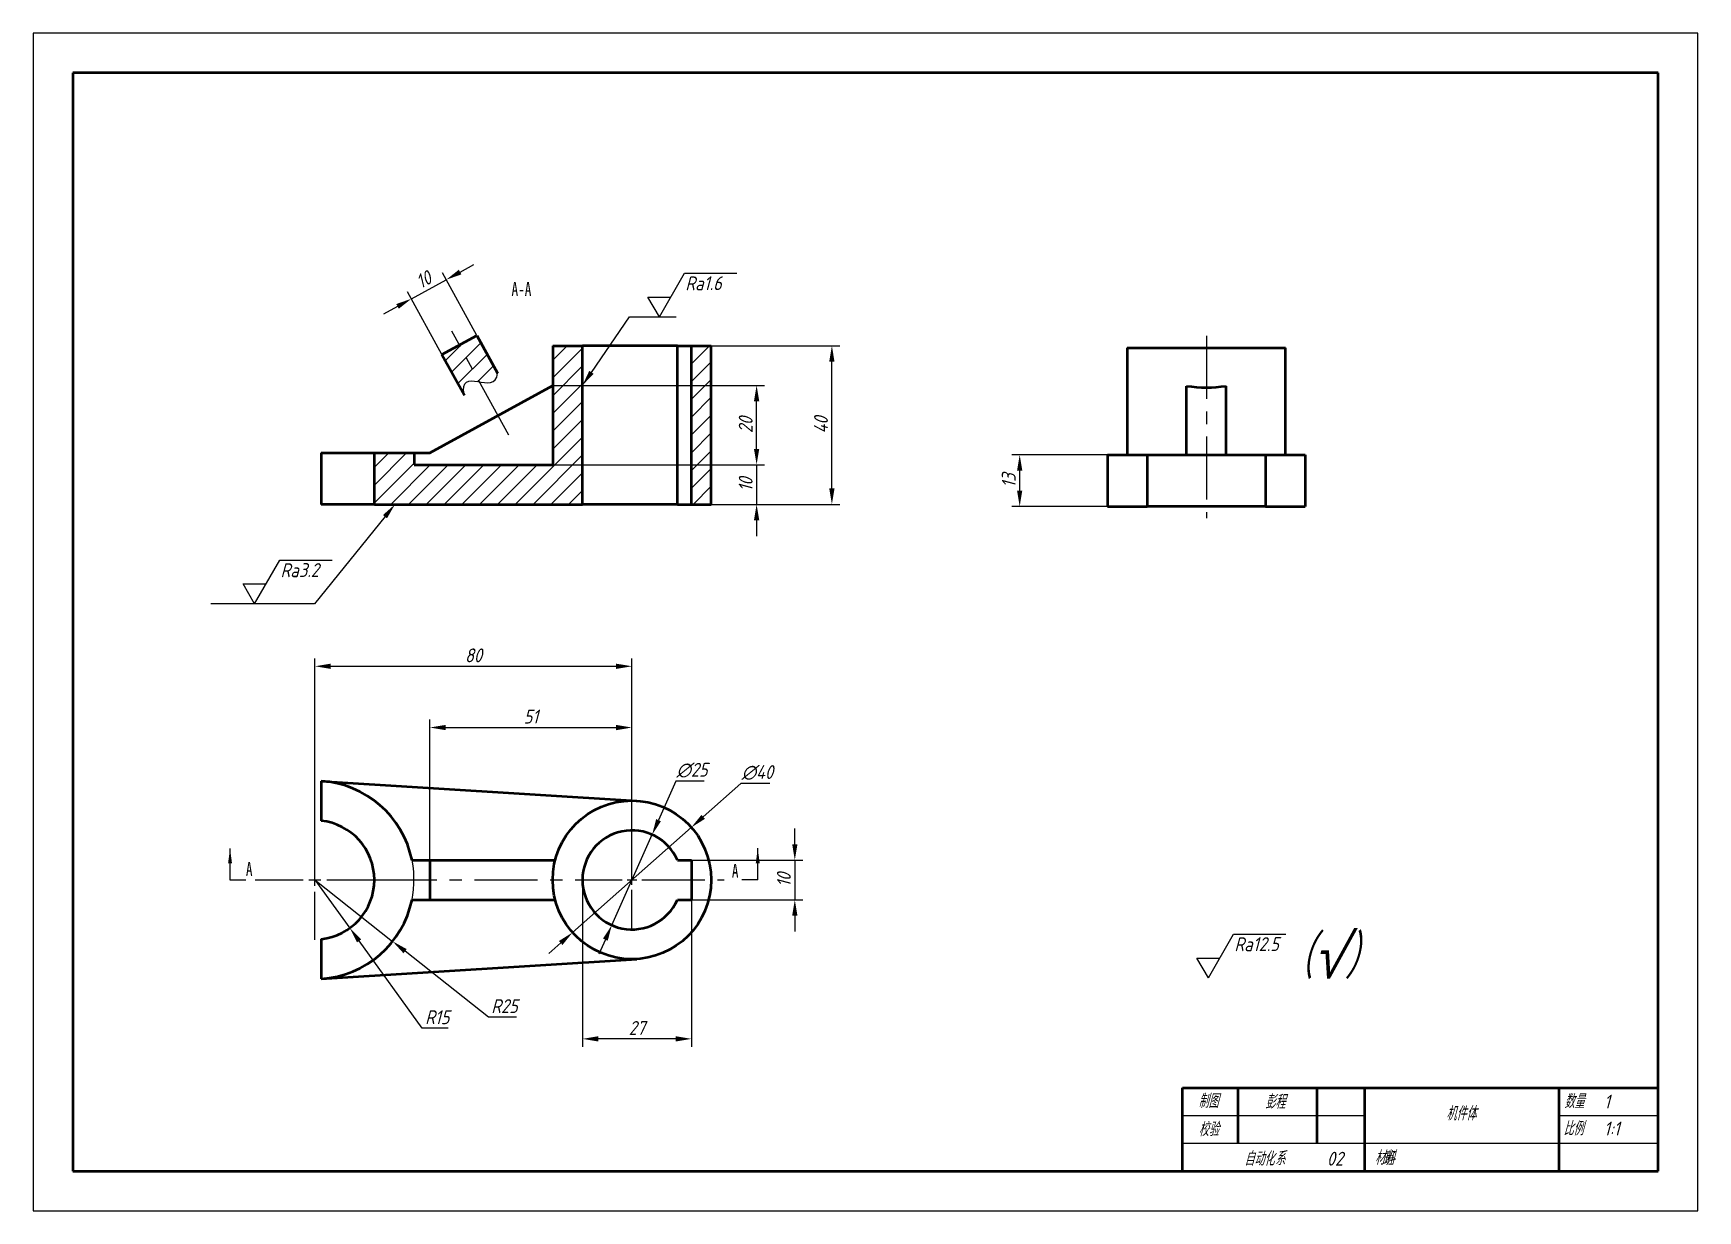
# Model space of a CAD drawing. Header units: millimetres. Extents: x 0 to 420, y 0 to 297.
import ezdxf
from ezdxf import colors
from ezdxf.entities.mleader import LeaderData, LeaderLine
from ezdxf.enums import TextEntityAlignment as Align
from ezdxf.math import Vec2, Vec3

# ---------------------------------------------------------------- set-up
doc = ezdxf.new("R2010")
doc.units = ezdxf.units.MM
doc.header["$LTSCALE"] = 0.5
doc.linetypes.add('CENTER', pattern=[50.8, 31.75, -6.35, 6.35, -6.35])
for name, color, linetype, lineweight in [('剖面线', 150, 'Continuous', 25), ('尺寸标注', 7, 'Continuous', 25), ('文字标注', 7, 'Continuous', 25), ('点画线', 1, 'CENTER', 25), ('粗实线', 7, 'Continuous', 50), ('细实线', 150, 'Continuous', 25)]:
    doc.layers.add(name, color=color, linetype=linetype, lineweight=lineweight)
doc.styles.add('SLDTEXTSTYLE4', font='TXT', dxfattribs={"width": 0.7})
doc.styles.get("Standard").update_dxf_attribs({"font": ''})
doc.styles.add('国标汉字3.5', font='gbeitc.shx', dxfattribs={"height": 3.5, "bigfont": 'gbcbig.shx'})
doc.styles.get('Standard').set_extended_font_data('SimSun')
doc.dimstyles.new('国标尺寸', dxfattribs={"dimtxt": 3.5, "dimasz": 4, "dimexe": 2, "dimexo": 0, "dimgap": 1, "dimtad": 1, "dimtoh": 1, "dimdec": 0, "dimdsep": 46, "dimtxsty": '国标汉字3.5', "dimcen": 3.5, "dimaunit": 1, "dimadec": 0, "dimazin": 1, "dimtfac": 1, "dimtdec": 0, "dimtmove": 0, "dimatfit": 3, "dimfxl": 1, "dimarcsym": 2})
pattern_1 = [(45, (-16.311, -13.6306), (-2.245064, 2.245064), [])]

# ---------------------------------------------------------------- blocks, each defined once
blk = doc.blocks.new('*D8')
at = {"layer": 'Defpoints', "color": 0, "transparency": 16777216}
for p in [(166.05, 96.69), (136.09, 70.19)]:
    blk.add_point(p, dxfattribs=at)
at = {"layer": '尺寸标注', "color": 0, "lineweight": -2, "transparency": 16777216}
for p, q in [((178.58, 107.78), (169.04, 99.35)), ((185.85, 107.78), (178.58, 107.78)), ((136.09, 70.19), (166.05, 96.69)), ((133.1, 67.54), (130.1, 64.89))]:
    blk.add_line(p, q, dxfattribs=at)
at = {"layer": '尺寸标注', "color": 0, "transparency": 16777216}
for points in [[(168.6, 99.84), (169.49, 98.85), (166.05, 96.69)], [(132.65, 68.04), (133.54, 67.04), (136.09, 70.19)]]:
    blk.add_solid(points, dxfattribs=at)
at = {"layer": '尺寸标注', "color": 0, "transparency": 16777216, "insert": (182.71, 110.53), "char_height": 3.5, "attachment_point": 5, "style": '国标汉字3.5'}
blk.add_mtext('∅40', dxfattribs=at)
blk = doc.blocks.new('*D9')
at = {"layer": 'Defpoints', "color": 0, "transparency": 16777216}
for p in [(71.07, 83.44), (79.87, 71.3)]:
    blk.add_point(p, dxfattribs=at)
at = {"layer": '尺寸标注', "color": 0, "lineweight": -2, "transparency": 16777216}
for p, q in [((71.07, 83.44), (79.87, 71.3)), ((98.17, 46.05), (82.22, 68.06)), ((104.71, 46.05), (98.17, 46.05))]:
    blk.add_line(p, q, dxfattribs=at)
at = {"layer": '尺寸标注', "color": 0, "transparency": 16777216}
blk.add_solid([(82.76, 68.45), (81.68, 67.67), (79.87, 71.3)], dxfattribs=at)
at = {"layer": '尺寸标注', "color": 0, "transparency": 16777216, "insert": (101.94, 48.8), "char_height": 3.5, "attachment_point": 5, "style": '国标汉字3.5'}
blk.add_mtext('R15', dxfattribs=at)
blk = doc.blocks.new('*D10')
at = {"layer": 'Defpoints', "color": 0, "transparency": 16777216}
for p in [(71.07, 83.44), (90.68, 67.94)]:
    blk.add_point(p, dxfattribs=at)
at = {"layer": '尺寸标注', "color": 0, "lineweight": -2, "transparency": 16777216}
for p, q in [((71.07, 83.44), (90.68, 67.94)), ((114.84, 48.85), (93.82, 65.46)), ((121.96, 48.85), (114.84, 48.85))]:
    blk.add_line(p, q, dxfattribs=at)
blk.add_arc((71.07, 83.44), 25, 317.0946, 11.537, dxfattribs=at)
at = {"layer": '尺寸标注', "color": 0, "transparency": 16777216}
blk.add_solid([(94.23, 65.98), (93.41, 64.94), (90.68, 67.94)], dxfattribs=at)
at = {"layer": '尺寸标注', "color": 0, "transparency": 16777216, "insert": (118.9, 51.6), "char_height": 3.5, "attachment_point": 5, "style": '国标汉字3.5'}
blk.add_mtext('R25', dxfattribs=at)
blk = doc.blocks.new('*D11')
at = {"layer": 'Defpoints', "color": 0, "transparency": 16777216}
for p in [(151.07, 137.33), (71.07, 83.44), (151.07, 83.44)]:
    blk.add_point(p, dxfattribs=at)
at = {"layer": '尺寸标注', "color": 0, "lineweight": -2, "transparency": 16777216}
for p, q in [((71.07, 83.44), (71.07, 139.33)), ((151.07, 83.44), (151.07, 139.33)), ((75.07, 137.33), (147.07, 137.33))]:
    blk.add_line(p, q, dxfattribs=at)
at = {"layer": '尺寸标注', "color": 0, "transparency": 16777216}
for points in [[(75.07, 137.99), (75.07, 136.66), (71.07, 137.33)], [(147.07, 137.99), (147.07, 136.66), (151.07, 137.33)]]:
    blk.add_solid(points, dxfattribs=at)
at = {"layer": '尺寸标注', "color": 0, "transparency": 16777216, "insert": (111.07, 140.08), "char_height": 3.5, "attachment_point": 5, "style": '国标汉字3.5'}
blk.add_mtext('80', dxfattribs=at)
blk = doc.blocks.new('*D12')
at = {"layer": 'Defpoints', "color": 0, "transparency": 16777216}
for p in [(150.55, 218.18), (201.52, 218.18), (150.55, 178.18)]:
    blk.add_point(p, dxfattribs=at)
at = {"layer": '尺寸标注', "color": 0, "lineweight": -2, "transparency": 16777216}
for p, q in [((150.55, 218.18), (203.52, 218.18)), ((201.52, 182.18), (201.52, 214.18)), ((150.55, 178.18), (203.52, 178.18))]:
    blk.add_line(p, q, dxfattribs=at)
at = {"layer": '尺寸标注', "color": 0, "transparency": 16777216}
for points in [[(200.85, 214.18), (202.18, 214.18), (201.52, 218.18)], [(200.85, 182.18), (202.18, 182.18), (201.52, 178.18)]]:
    blk.add_solid(points, dxfattribs=at)
at = {"layer": '尺寸标注', "color": 0, "transparency": 16777216, "insert": (198.77, 198.18), "char_height": 3.5, "attachment_point": 5, "rotation": 90, "style": '国标汉字3.5'}
blk.add_mtext('40', dxfattribs=at)
blk = doc.blocks.new('*D13')
at = {"layer": 'Defpoints', "color": 0, "transparency": 16777216}
for p in [(131.07, 208.18), (182.52, 208.18), (131.07, 188.18)]:
    blk.add_point(p, dxfattribs=at)
at = {"layer": '尺寸标注', "color": 0, "lineweight": -2, "transparency": 16777216}
for p, q in [((131.07, 208.18), (184.52, 208.18)), ((182.52, 192.18), (182.52, 204.18)), ((131.07, 188.18), (184.52, 188.18))]:
    blk.add_line(p, q, dxfattribs=at)
at = {"layer": '尺寸标注', "color": 0, "transparency": 16777216}
for points in [[(181.85, 204.18), (183.19, 204.18), (182.52, 208.18)], [(181.85, 192.18), (183.19, 192.18), (182.52, 188.18)]]:
    blk.add_solid(points, dxfattribs=at)
at = {"layer": '尺寸标注', "color": 0, "transparency": 16777216, "insert": (179.77, 198.18), "char_height": 3.5, "attachment_point": 5, "rotation": 90, "style": '国标汉字3.5'}
blk.add_mtext('20', dxfattribs=at)
blk = doc.blocks.new('*D14')
at = {"layer": 'Defpoints', "color": 0, "transparency": 16777216}
for p in [(113.57, 188.18), (113.57, 178.18), (182.52, 178.18)]:
    blk.add_point(p, dxfattribs=at)
at = {"layer": '尺寸标注', "color": 0, "lineweight": -2, "transparency": 16777216}
for p, q in [((182.52, 192.18), (182.52, 196.18)), ((113.57, 188.18), (184.52, 188.18)), ((182.52, 188.18), (182.52, 178.18)), ((113.57, 178.18), (184.52, 178.18)), ((182.52, 174.18), (182.52, 170.18))]:
    blk.add_line(p, q, dxfattribs=at)
at = {"layer": '尺寸标注', "color": 0, "transparency": 16777216}
for points in [[(181.85, 192.18), (183.19, 192.18), (182.52, 188.18)], [(181.85, 174.18), (183.19, 174.18), (182.52, 178.18)]]:
    blk.add_solid(points, dxfattribs=at)
at = {"layer": '尺寸标注', "color": 0, "transparency": 16777216, "insert": (179.77, 183.18), "char_height": 3.5, "attachment_point": 5, "rotation": 90, "style": '国标汉字3.5'}
blk.add_mtext('10', dxfattribs=at)
blk = doc.blocks.new('*D15')
at = {"layer": 'Defpoints', "color": 0, "transparency": 16777216}
for p in [(248.91, 190.67), (271.06, 190.67), (271.06, 177.67)]:
    blk.add_point(p, dxfattribs=at)
at = {"layer": '尺寸标注', "color": 0, "lineweight": -2, "transparency": 16777216}
for p, q in [((271.06, 190.67), (246.91, 190.67)), ((248.91, 181.67), (248.91, 186.67)), ((271.06, 177.67), (246.91, 177.67))]:
    blk.add_line(p, q, dxfattribs=at)
at = {"layer": '尺寸标注', "color": 0, "transparency": 16777216}
for points in [[(248.24, 186.67), (249.57, 186.67), (248.91, 190.67)], [(248.24, 181.67), (249.57, 181.67), (248.91, 177.67)]]:
    blk.add_solid(points, dxfattribs=at)
at = {"layer": '尺寸标注', "color": 0, "transparency": 16777216, "insert": (246.16, 184.17), "char_height": 3.5, "attachment_point": 5, "rotation": 90, "style": '国标汉字3.5'}
blk.add_mtext('13', dxfattribs=at)
blk = doc.blocks.new('*U16')
at = {"layer": '点画线', "color": 0, "transparency": 16777216}
for p, q in [((0, 3), (0, 15.12)), ((-15.12, 0), (-3, 0)), ((3, 0), (15.12, 0)), ((0, -15.12), (0, -3))]:
    blk.add_line(p, q, dxfattribs=at)
at = {"layer": '点画线', "color": 0, "linetype": 'Continuous', "transparency": 16777216}
for p, q in [((-1.5, 0), (1.5, 0)), ((0, -1.5), (0, 1.5))]:
    blk.add_line(p, q, dxfattribs=at)
blk = doc.blocks.new('*U17')
at = {"layer": '点画线', "color": 0, "transparency": 16777216}
for p, q in [((0, 2.5), (0, 12.62)), ((-12.62, 0), (-2.5, 0)), ((2.5, 0), (23.29, 0)), ((0, -12.62), (0, -2.5))]:
    blk.add_line(p, q, dxfattribs=at)
at = {"layer": '点画线', "color": 0, "linetype": 'Continuous', "transparency": 16777216}
for p, q in [((-1.25, 0), (1.25, 0)), ((0, -1.25), (0, 1.25))]:
    blk.add_line(p, q, dxfattribs=at)
blk = doc.blocks.new('*U18')
at = {"layer": '点画线', "color": 0, "transparency": 16777216}
blk.add_line((-29.94, 0), (22.68, 0), dxfattribs=at)
blk = doc.blocks.new('粗糙度')
at = {"layer": '文字标注'}
for p, q in [((0, 0), (6.35, 11)), ((6.35, 11), (19.53, 11)), ((0, 0), (-2.89, 5)), ((-2.89, 5), (2.89, 5))]:
    blk.add_line(p, q, dxfattribs=at)
at = {"layer": '文字标注', "style": '国标汉字3.5'}
blk.add_text('Ra', height=3.5, dxfattribs=at).set_placement((6.54, 6.71))
blk.add_attdef('CCD', (11.19, 6.76), '', height=3.5, dxfattribs=at)
blk = doc.blocks.new('*D20')
at = {"layer": 'Defpoints', "color": 0, "transparency": 16777216}
for p in [(164.3, 88.44), (164.3, 78.44), (192.16, 78.44)]:
    blk.add_point(p, dxfattribs=at)
at = {"layer": '尺寸标注', "color": 0, "lineweight": -2, "transparency": 16777216}
for p, q in [((192.16, 92.44), (192.16, 96.44)), ((164.3, 88.44), (194.16, 88.44)), ((192.16, 88.44), (192.16, 78.44)), ((164.3, 78.44), (194.16, 78.44)), ((192.16, 74.44), (192.16, 70.44))]:
    blk.add_line(p, q, dxfattribs=at)
at = {"layer": '尺寸标注', "color": 0, "transparency": 16777216}
for points in [[(191.5, 92.44), (192.83, 92.44), (192.16, 88.44)], [(191.5, 74.44), (192.83, 74.44), (192.16, 78.44)]]:
    blk.add_solid(points, dxfattribs=at)
at = {"layer": '尺寸标注', "color": 0, "transparency": 16777216, "insert": (189.41, 83.44), "char_height": 3.5, "attachment_point": 5, "rotation": 90, "style": '国标汉字3.5'}
blk.add_mtext('10', dxfattribs=at)
blk = doc.blocks.new('*D22')
at = {"layer": 'Defpoints', "color": 0, "transparency": 16777216}
for p in [(151.07, 121.88), (100.07, 83.44), (151.07, 83.44)]:
    blk.add_point(p, dxfattribs=at)
at = {"layer": '尺寸标注', "color": 0, "lineweight": -2, "transparency": 16777216}
for p, q in [((100.07, 83.44), (100.07, 123.88)), ((104.07, 121.88), (147.07, 121.88)), ((151.07, 83.44), (151.07, 123.88))]:
    blk.add_line(p, q, dxfattribs=at)
at = {"layer": '尺寸标注', "color": 0, "transparency": 16777216}
for points in [[(104.07, 122.54), (104.07, 121.21), (100.07, 121.88)], [(147.07, 122.54), (147.07, 121.21), (151.07, 121.88)]]:
    blk.add_solid(points, dxfattribs=at)
at = {"layer": '尺寸标注', "color": 0, "transparency": 16777216, "insert": (125.57, 124.63), "char_height": 3.5, "attachment_point": 5, "style": '国标汉字3.5'}
blk.add_mtext('51', dxfattribs=at)
blk = doc.blocks.new('*D23')
at = {"layer": 'Defpoints', "color": 0, "transparency": 16777216}
for p in [(104.19, 234.84), (111.89, 220.81), (103.12, 216)]:
    blk.add_point(p, dxfattribs=at)
at = {"layer": '尺寸标注', "color": 0, "lineweight": -2, "transparency": 16777216}
for p, q in [((111.89, 220.81), (103.23, 236.6)), ((107.7, 236.77), (111.2, 238.69)), ((103.12, 216), (94.46, 231.79)), ((95.42, 230.04), (104.19, 234.84)), ((91.91, 228.11), (88.41, 226.19))]:
    blk.add_line(p, q, dxfattribs=at)
at = {"layer": '尺寸标注', "color": 0, "transparency": 16777216}
for points in [[(107.38, 237.35), (108.02, 236.18), (104.19, 234.84)], [(91.59, 228.7), (92.24, 227.53), (95.42, 230.04)]]:
    blk.add_solid(points, dxfattribs=at)
at = {"layer": '尺寸标注', "color": 0, "transparency": 16777216, "insert": (98.48, 234.85), "char_height": 3.5, "attachment_point": 5, "rotation": 28.7398, "style": '国标汉字3.5'}
blk.add_mtext('10', dxfattribs=at)
blk = doc.blocks.new('*D24')
at = {"layer": 'Defpoints', "color": 0, "transparency": 16777216}
for p in [(138.57, 83.44), (166.07, 83.44), (138.57, 43.35)]:
    blk.add_point(p, dxfattribs=at)
at = {"layer": '文字标注', "color": 0, "lineweight": -2, "transparency": 16777216}
for p, q in [((138.57, 83.44), (138.57, 41.35)), ((166.07, 83.44), (166.07, 41.35)), ((162.07, 43.35), (142.57, 43.35))]:
    blk.add_line(p, q, dxfattribs=at)
at = {"layer": '文字标注', "color": 0, "transparency": 16777216}
for points in [[(142.57, 44.01), (142.57, 42.68), (138.57, 43.35)], [(162.07, 44.01), (162.07, 42.68), (166.07, 43.35)]]:
    blk.add_solid(points, dxfattribs=at)
at = {"layer": '文字标注', "color": 0, "transparency": 16777216, "insert": (152.32, 46.1), "char_height": 3.5, "attachment_point": 5, "style": '国标汉字3.5'}
blk.add_mtext('27', dxfattribs=at)
blk = doc.blocks.new('*D26')
at = {"layer": 'Defpoints', "color": 0, "transparency": 16777216}
for p in [(156.16, 94.86), (145.98, 72.02)]:
    blk.add_point(p, dxfattribs=at)
at = {"layer": '文字标注', "color": 0, "lineweight": -2, "transparency": 16777216}
for p, q in [((162.17, 108.36), (157.79, 98.51)), ((169.3, 108.36), (162.17, 108.36)), ((145.98, 72.02), (156.16, 94.86)), ((144.35, 68.37), (142.73, 64.72))]:
    blk.add_line(p, q, dxfattribs=at)
at = {"layer": '文字标注', "color": 0, "transparency": 16777216}
for points in [[(157.18, 98.78), (158.39, 98.24), (156.16, 94.86)], [(143.75, 68.64), (144.96, 68.1), (145.98, 72.02)]]:
    blk.add_solid(points, dxfattribs=at)
at = {"layer": '文字标注', "color": 0, "transparency": 16777216, "insert": (166.23, 111.11), "char_height": 3.5, "attachment_point": 5, "style": '国标汉字3.5'}
blk.add_mtext('∅25', dxfattribs=at)

msp = doc.modelspace()

# ---------------------------------------------------------------- hatches: boundary and pattern name
at = {"layer": '剖面线'}
h = msp.add_hatch(dxfattribs=at)
h.set_pattern_fill('ANSI31', color=256, style=0)
h.set_pattern_definition(pattern_1)
edge = h.paths.add_edge_path(flags=0)
edge.add_line((103.12, 216), (108.78, 205.68))
edge.add_spline(control_points=[(108.78, 205.68), (107.12, 213.53), (116.6, 205.22), (117.14, 211.23)], knot_values=[0, 0, 0, 0, 1, 1, 1, 1], weights=[1, 1, 1, 1], degree=3, periodic=0)
edge.add_line((117.14, 211.23), (111.89, 220.81))
edge.add_line((111.89, 220.81), (103.12, 216))
h = msp.add_hatch(dxfattribs=at)
h.set_pattern_fill('ANSI31', color=256, style=0)
h.set_pattern_definition(pattern_1)
h.paths.add_polyline_path([(131.07, 188.18), (96.07, 188.18), (96.07, 191.18), (86.07, 191.18), (86.07, 178.18), (138.57, 178.18), (138.57, 218.18), (131.07, 218.18)], flags=0)
h = msp.add_hatch(dxfattribs=at)
h.set_pattern_fill('ANSI31', color=256, style=0)
h.set_pattern_definition(pattern_1)
h.paths.add_polyline_path([(166.07, 178.18), (171.07, 178.18), (171.07, 218.18), (166.07, 218.18)], flags=0)

# ---------------------------------------------------------------- linework, layer by layer
at = {"layer": '点画线'}
for p, q in [((120.01, 195.6), (105.61, 221.86)), ((296.01, 220.67), (296.01, 174.67))]:
    msp.add_line(p, q, dxfattribs=at)
at = {"layer": '粗实线'}
for p, q in [((410, 287), (10, 287)), ((10, 287), (10, 10)), ((410, 10), (410, 287)), ((103.12, 216), (111.89, 220.81)), ((111.89, 220.81), (117.14, 211.23)), ((103.12, 216), (108.78, 205.68)), ((131.07, 218.18), (138.57, 218.18)), ((131.07, 218.18), (131.07, 188.18)), ((138.57, 178.18), (138.57, 218.18)), ((162.53, 218.18), (138.57, 218.18)), ((162.53, 178.18), (162.53, 218.18)), ((162.53, 218.18), (166.07, 218.18)), ((166.07, 178.18), (166.07, 218.18)), ((166.07, 218.18), (171.07, 218.18)), ((171.07, 178.18), (171.07, 218.18)), ((276.01, 217.67), (276.01, 190.67)), ((276.01, 217.67), (316.01, 217.67)), ((316.01, 190.67), (316.01, 217.67)), ((100.07, 191.18), (131.07, 208.18)), ((131.07, 208.18), (131.07, 188.18)), ((291.01, 190.67), (291.01, 208.02)), ((301.01, 190.67), (301.01, 208.02)), ((72.63, 191.18), (72.63, 178.18)), ((72.63, 191.18), (86.07, 191.18)), ((86.07, 178.18), (86.07, 191.18)), ((86.07, 191.18), (96.07, 191.18)), ((96.07, 191.18), (96.07, 188.18)), ((96.07, 191.18), (100.07, 191.18)), ((271.06, 190.67), (271.06, 187.67)), ((271.06, 190.67), (281.09, 190.67)), ((281.09, 190.67), (281.09, 177.67)), ((281.09, 190.67), (310.93, 190.67)), ((310.93, 190.67), (310.93, 177.67)), ((310.93, 190.67), (320.96, 190.67)), ((320.96, 190.67), (320.96, 187.67)), ((96.07, 188.18), (131.07, 188.18)), ((271.06, 187.67), (271.06, 177.67)), ((320.96, 187.67), (320.96, 177.67)), ((86.07, 178.18), (72.63, 178.18)), ((86.07, 178.18), (138.57, 178.18)), ((162.53, 178.18), (138.57, 178.18)), ((162.53, 178.18), (166.07, 178.18)), ((166.07, 178.18), (171.07, 178.18)), ((271.06, 177.67), (281.09, 177.67)), ((310.93, 177.67), (281.09, 177.67)), ((310.93, 177.67), (320.96, 177.67)), ((72.63, 108.39), (72.63, 98.36)), ((72.63, 108.39), (152.32, 103.4)), ((95.56, 88.44), (100.07, 88.44)), ((100.07, 88.44), (100.07, 78.44)), ((100.07, 88.44), (131.7, 88.44)), ((162.53, 88.44), (166.07, 88.44)), ((166.07, 88.44), (166.07, 78.44)), ((95.56, 78.44), (100.07, 78.44)), ((100.07, 78.44), (131.7, 78.44)), ((162.53, 78.44), (166.07, 78.44)), ((72.63, 68.52), (72.63, 58.49)), ((72.63, 58.49), (152.32, 63.48)), ((290, 10), (290, 31)), ((290, 31), (410, 31)), ((304, 17), (304, 31)), ((324, 17), (324, 31)), ((336, 10), (336, 31)), ((385, 10), (385, 31)), ((10, 10), (410, 10))]:
    msp.add_line(p, q, dxfattribs=at)
msp.add_circle((151.07, 83.44), 20, dxfattribs=at)
for centre, radius, start, end in [((71.07, 83.44), 25, 11.537, 86.4167), ((71.07, 83.44), 15, 275.9792, 84.0208), ((151.07, 83.44), 12.5, 23.5782, 336.4218), ((71.07, 83.44), 25, 273.5833, 348.463)]:
    msp.add_arc(centre, radius, start, end, dxfattribs=at)
msp.add_ellipse((296.01, 218.64), major_axis=(20, 0), ratio=0.548387, start_param=4.459709, end_param=4.965069, dxfattribs=at)
for points in [[(49.65, 91.39), (49.15, 87.59), (50.15, 87.59)], [(182.81, 91.46), (182.31, 87.66), (183.31, 87.66)]]:
    msp.add_solid(points, dxfattribs=at)
at = {"layer": '细实线'}
for p, q in [((420, 297), (0, 297)), ((0, 297), (0, 0)), ((420, 0), (420, 297)), ((290, 24), (336, 24)), ((385, 24), (410, 24)), ((290, 17), (410, 17)), ((0, 0), (420, 0))]:
    msp.add_line(p, q, dxfattribs=at)
at = {"layer": '细实线', "color": 18, "true_color": 0x000000}
for p, q in [((49.65, 83.37), (49.65, 91.39)), ((182.81, 83.44), (182.81, 91.46)), ((49.65, 83.44), (53.65, 83.44)), ((182.81, 83.44), (178.81, 83.44))]:
    msp.add_line(p, q, dxfattribs=at)
msp.add_open_spline([(108.78, 205.68), (107.12, 213.53), (116.6, 205.22), (117.14, 211.23)], degree=3, dxfattribs=at)

# ---------------------------------------------------------------- block references
at = {"layer": '尺寸标注'}
for p, values in [((157.99, 225.46), {'CCD': '1.6'}), ((55.85, 153.09), {'CCD': '3.2'}), ((296.54, 58.74), {'CCD': '12.5'})]:
    msp.add_blockref('粗糙度', p, dxfattribs=at).add_auto_attribs(values)
at = {"layer": '点画线'}
for name, p in [('*U16', (71.07, 83.44)), ('*U17', (151.07, 83.44)), ('*U18', (115.89, 83.44))]:
    msp.add_blockref(name, p, dxfattribs=at)

# ---------------------------------------------------------------- texts
at = {"layer": '文字标注', "style": '国标汉字3.5'}
for s, height, p in [('（√）', 11, (314.86, 58.65)), ('彭程', 3.5, (310.87, 25.72)), ('数量', 3.5, (386.34, 25.85)), ('机件体', 3.5, (356.55, 22.78)), ('1', 3.5, (396.36, 25.77)), ('比例', 3.5, (386.1, 19)), ('1:1', 3.5, (396.33, 18.96)), ('自动化', 3.5, (305.57, 11.37)), ('系             班', 3.5, (313.35, 11.46)), ('02', 3.5, (326.43, 11.37)), ('材料', 3.5, (338.51, 11.61))]:
    msp.add_text(s, height=height, dxfattribs=at).set_placement(p)
msp.add_text('制图', height=3.5, dxfattribs=at).set_placement((296.52, 25.93), align=Align.CENTER)
msp.add_text('校验', height=3.5, dxfattribs=at).set_placement((296.59, 20.74), align=Align.MIDDLE)
at = {"layer": '文字标注', "char_height": 3.5, "style": 'SLDTEXTSTYLE4'}
for s, insert, attachment_point in [('A-A', (123.18, 234.26), 2), ('A', (53.65, 87.92), 1), ('A', (176.28, 87.49), 1)]:
    msp.add_mtext(s, dxfattribs=dict(at, insert=insert, attachment_point=attachment_point))

# ---------------------------------------------------------------- dimensions: what is measured, and where the dimension line sits
at = {"layer": '尺寸标注'}
dim = msp.add_aligned_dim(p1=(103.12, 216), p2=(111.89, 220.81), distance=16, dimstyle='国标尺寸', dxfattribs=at)
dim.commit()
dim.dimension.update_dxf_attribs({"geometry": '*D23', "text_midpoint": (98.48, 234.85)})
for base, p1, p2, picture, middle in [((201.52, 218.18), (150.55, 178.18), (150.55, 218.18), '*D12', (198.77, 198.18)), ((182.52, 208.18), (131.07, 188.18), (131.07, 208.18), '*D13', (179.77, 198.18)), ((248.91, 190.67), (271.06, 177.67), (271.06, 190.67), '*D15', (246.16, 184.17)), ((192.16, 78.44), (164.3, 88.44), (164.3, 78.44), '*D20', (189.41, 83.44))]:
    dim = msp.add_linear_dim(base=base, p1=p1, p2=p2, angle=90, dimstyle='国标尺寸', dxfattribs=at)
    dim.commit()
    dim.dimension.update_dxf_attribs({"geometry": picture, "text_midpoint": middle})
dim = msp.add_linear_dim(base=(182.52, 178.18), p1=(113.57, 188.18), p2=(113.57, 178.18), angle=90, dimstyle='国标尺寸', dxfattribs=at)
dim.commit()
dim.dimension.update_dxf_attribs({"geometry": '*D14', "text_midpoint": (182.52, 183.18), "dimtype": 160})
dim = msp.add_linear_dim(base=(151.07, 137.33), p1=(71.07, 83.44), p2=(151.07, 83.44), dimstyle='国标尺寸', dxfattribs=at)
dim.commit()
dim.dimension.update_dxf_attribs({"geometry": '*D11', "text_midpoint": (111.07, 137.33), "dimtype": 160})
dim = msp.add_linear_dim(base=(151.07, 121.88), p1=(100.07, 83.44), p2=(151.07, 83.44), dimstyle='国标尺寸', dxfattribs=at)
dim.commit()
dim.dimension.update_dxf_attribs({"geometry": '*D22', "text_midpoint": (125.57, 124.63)})
dim = msp.add_diameter_dim_2p(p1=(136.09, 70.19), p2=(166.05, 96.69), dimstyle='国标尺寸', dxfattribs=at)
dim.commit()
dim.dimension.update_dxf_attribs({"geometry": '*D8', "text_midpoint": (182.71, 107.78), "dimtype": 163})
for mpoint, picture, middle in [((90.68, 67.94), '*D10', (118.9, 48.85)), ((79.87, 71.3), '*D9', (101.94, 46.05))]:
    dim = msp.add_radius_dim(center=(71.07, 83.44), mpoint=mpoint, dimstyle='国标尺寸', dxfattribs=at)
    dim.commit()
    dim.dimension.update_dxf_attribs({"geometry": picture, "text_midpoint": middle, "dimtype": 164})
at = {"layer": '文字标注'}
dim = msp.add_diameter_dim_2p(p1=(145.98, 72.02), p2=(156.16, 94.86), dimstyle='国标尺寸', dxfattribs=at)
dim.commit()
dim.dimension.update_dxf_attribs({"geometry": '*D26', "text_midpoint": (166.23, 108.36), "dimtype": 163})
dim = msp.add_linear_dim(base=(138.5698085, 43.3479342), p1=(166.0698081, 83.4414246), p2=(138.5698085, 83.4414246), dimstyle='国标尺寸', dxfattribs=at)
dim.commit()
dim.dimension.update_dxf_attribs({"geometry": '*D24', "text_midpoint": (152.3198083, 46.0979342)})

# ---------------------------------------------------------------- leaders
at = {"layer": '尺寸标注'}
ml = msp.add_multileader_mtext('Standard', dxfattribs=at)
ml.set_content('', color=256)
ml.set_leader_properties()
ml.build(insert=Vec2(0, 0))
ctx = ml.context
ctx.base_point, ctx.plane_origin = Vec3(162.25, 225.46), Vec3(138.57, 208.18)
notes = []
notes.append((ctx, [(0, (1, 1, 0), (150.43, 225.46), (1, 0), 11.82, [(0, [(138.57, 208.18)], 0, [])])]))
ctx.mtext.insert, ctx.mtext.flow_direction = Vec3(164.25, 227.46), 5
ml = msp.add_multileader_mtext('Standard', dxfattribs=at)
ml.set_content('', color=256)
ml.set_leader_properties()
ml.build(insert=Vec2(0, 0))
ctx = ml.context
ctx.base_point, ctx.plane_origin = Vec3(40.77, 153.09), Vec3(91.27, 178.18)
ctx.text_align_type = 2
notes.append((ctx, [(0, (1, 1, 0), (70.93, 153.09), (-1, 0), 26.16, [(0, [(91.27, 178.18)], 0, [])])]))
ctx.mtext.insert, ctx.mtext.alignment, ctx.mtext.flow_direction = Vec3(42.77, 155.09), 3, 5
for ctx, leaders in notes:
    for number, flags, end, landing, length, lines in leaders:
        leader = LeaderData()
        leader.index, (leader.has_last_leader_line, leader.has_dogleg_vector, leader.attachment_direction) = number, flags
        leader.last_leader_point, leader.dogleg_vector, leader.dogleg_length = Vec3(end), Vec3(landing), length
        for number, points, colour, breaks in lines:
            line = LeaderLine()
            line.index, line.vertices, line.color, line.breaks = number, Vec3.list(points), colors.encode_raw_color(colour), breaks
            leader.lines.append(line)
        ctx.leaders.append(leader)

doc.saveas('drawing.dxf')
